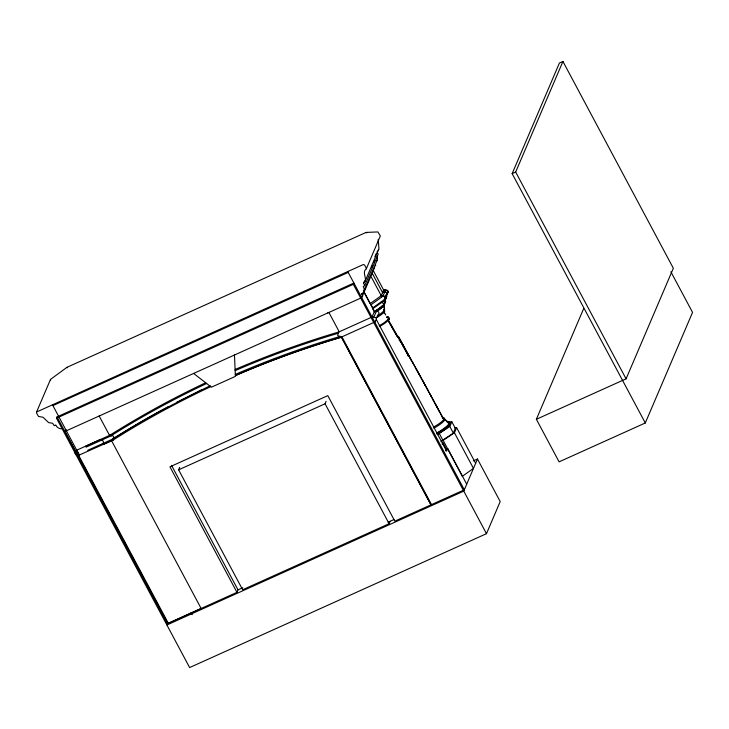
<?xml version="1.0" encoding="UTF-8"?>
<svg xmlns="http://www.w3.org/2000/svg" width="729" height="729" viewBox="0 0 729 729"><rect width="100%" height="100%" fill="white"/><g stroke="black" fill="none" stroke-linecap="round" stroke-linejoin="round"><path stroke-width="1.09" d="M386.589 296.43C385.723 297.979 387.546 296.421 385.987 295.136M386.716 296.776L384.794 300.375M387.391 294.516L386.379 295.127M378.214 239.422L378.952 248.662L365.174 281.112L363.616 283.071L364.719 285.668L378.141 254.239L377.039 251.642M50.538 379.399L50.538 380.447M365.174 281.112C366.487 277.047 361.958 271.981 366.332 268.782L380.328 235.959L377.877 231.931L366.131 232.423L366.851 232.916M366.332 268.782L366.377 268.509A0.92 0.857 23.1 0 0 366.277 268.135L364.6 265.028L363.379 264.518L36.623 411.976L36.587 413.097L38.519 416.45L42.993 417.243L48.661 422.62L52.661 423.294L54.183 425.672L55.614 425.198M364.719 285.668L363.443 286.379M384.137 303.546C383.746 305.588 384.967 308.376 383.955 310.618L384.475 311.593A0.939 0.902 -1 0 0 384.092 311.948L383.964 312.34A1.239 1.203 -1 0 0 384.101 313.033M64.179 430.329L64.526 430.885L66.148 429.946M77.921 455.534L79.443 454.85M385.75 296.648L384.548 299.455L372.619 307.939L370.933 304.777L382.862 296.302L385.34 290.507L384.812 289.695L383.673 290.078L382.57 292.639L372.218 273.247L372.628 272.291M36.523 412.131L50.456 379.536M56.488 418.2L57.053 416.888L353.902 283.025L353.346 284.337L56.488 418.2L189.631 667.554L486.48 533.683L500.203 501.57L477.477 459.015L473.331 460.883M390.17 521.271L389.113 523.723L242.666 589.77L178.623 469.822L179.671 467.362M242.766 587.738L238.009 589.879L236.961 592.34L167.47 623.678L166.905 624.99L463.753 491.127L477.477 459.015M363.616 283.071L364.482 281.039M374.879 256.717L376.173 253.674M371.444 267.661L372.328 265.575M373.667 262.458L374.551 260.381M363.817 291.345L377.039 260.408M370.195 277.804L361.712 297.66L66.366 430.803M372.874 271.534L374.66 267.352M372 273.758L370.915 276.309L381.768 296.648M178.623 469.822L325.07 403.784L326.118 401.324M372.045 317.006L374.442 311.401L364.09 292.001M363.917 291.983L370.132 303.61L381.267 295.701L383.664 290.087L373.312 270.696M383.089 292.156L382.57 292.639M340.753 337.372A942.797 881.151 23.1 0 0 235.376 375.59L235.759 375.38A943.955 882.236 23.1 0 1 331.504 340.142L340.753 337.372L375.517 321.708L375.408 320.587C377.558 319.384 375.845 316.55 373.722 317.425L376.2 311.638L375.444 310.855M376.647 317.689L377.467 315.757M385.349 290.507C387.473 289.632 389.177 292.466 387.026 293.659C388.767 295.582 385.34 291.882 386.498 296.466M387.026 293.659L386.124 295.774C388.521 294.316 387.072 290.798 384.438 292.621L383.782 291.846A1.203 1.03 84.6 0 0 383.481 291.992L383.017 292.32M375.362 311.401L384.001 305.269L385.696 301.305L384.812 299.646M645.293 422.975L512.15 173.63L559.407 63.031L562.925 61.446L673.341 268.236L626.083 378.834L536.371 419.284L559.097 461.849L645.293 422.975L692.55 312.386L670.88 271.799M512.15 173.63L515.667 172.044L562.925 61.446M442.193 444.161L442.868 442.585L446.44 449.264L445.765 450.85M437.491 434.648L449.775 426.419L451.798 421.69L447.506 422.091M441.054 441.327L453.338 433.108L455.361 428.37L451.798 421.69M445.665 448.745L447.688 448.563L446.595 451.105L376.583 319.995M441.355 441.546L454.431 432.762L456.618 427.659L454.595 427.85M536.371 419.284L583.628 308.695M384.438 292.621L385.422 290.324L384.675 289.541M378.725 249.382L378.023 250.667M375.608 265.921L375.672 265.219M378.196 315.42A11.746 2.725 -28.1 0 0 383.162 311.502C386.406 309.661 382.925 306.517 384.602 304.421L383.099 306.353A14.562 3.372 -28.1 0 1 376.683 311.365M384.83 302.234L383.709 304.859L375.781 310.882M384.174 310.098L384.702 311.073L383.682 312.477A11.746 2.725 -28.1 0 1 376.182 317.89M386.744 316.805C388.439 316.058 390.252 318.309 387.591 319.794A11.746 2.725 -28.1 0 1 379.208 325.681M388.612 318.4L389.004 319.138L387.983 320.541A11.746 2.725 -28.1 0 1 379.599 326.428M436.598 433.427A16.649 3.855 -28.1 0 0 449.665 423.431L448.107 422.72L444.143 418.701L444.745 419.977C447.15 419.913 447.305 423.576 449.665 423.431L450.148 424.342A16.649 3.855 -28.1 0 1 437.081 434.329M444.326 418.683L443.241 420.186A13.887 3.217 -28.1 0 1 433.327 427.148M444.863 419.685L443.77 421.189A13.887 3.217 -28.1 0 1 433.864 428.16M436.452 433.126A16.166 3.745 -28.1 0 0 449.137 423.431L449.665 423.431A16.649 3.855 -28.1 0 0 446.804 421.717M387.546 293.049C389.359 291.518 387.309 289.249 385.422 290.324M378.169 315.821L377.886 314.791C380.137 313.488 378.551 310.372 376.2 311.638M384.538 304.522C382.543 306.153 385.841 308.668 383.955 310.408L384.475 311.383A0.957 0.893 23.1 0 0 384.092 311.72L383.964 312.094A1.23 1.148 23.1 0 0 384.092 312.777M109.888 441.501L103.217 444.499L102.935 443.46A1.95 1.823 23.1 0 0 101.276 440.27L100.602 439.45L75.934 450.54L76.053 451.661C73.902 452.864 75.606 455.698 77.739 454.823L167.688 623.577L77.994 455.607L113.396 439.915M87.699 450.331L112.895 438.967C115.045 437.764 113.341 434.94 111.209 435.814L86.013 447.169M384.63 299.273C387.436 297.058 383.071 294.698 381.267 295.701M384.821 300.457L386.434 297.159L385.595 296.393M50.611 379.326L66.959 367.316L366.049 232.433M372.82 308.668L384.939 300.293L384.548 299.455L385.331 297.359L382.196 295.445M397.095 336.324L388.402 321.088A1.239 1.203 -1 0 1 388.265 320.396L388.402 320.013A0.939 0.902 -1 0 1 388.785 319.648L388.566 317.461L386.899 317.498M85.73 446.13L110.316 435.04L111.209 435.814M168.472 406.636L168.399 406.682A938.651 877.279 23.1 0 0 112.877 438.94M234.474 354.987L235.403 376.383L211.428 387.19L210.745 386.671A942.797 881.161 23.1 0 0 113.378 439.888L112.548 439.15A937.321 876.039 23.1 0 1 160.298 411.056L201.751 389.751M176.564 402.372L210.189 385.75L210.745 386.662M112.23 440.444L113.387 439.906M52.907 405.597L348.234 272.418M66.038 430.192L64.571 430.657L77.392 454.541M361.365 297.013L362.687 296.102L361.538 293.705M383.964 300.749L385.131 300.22L386.434 297.159L385.122 300.211L384.283 299.455M450.786 424.05L450.148 424.342A16.649 3.855 -28.1 0 0 449.155 422.656M454.349 430.739L455.525 430.21M388.101 522.201L393.97 519.549M327.768 312.914L328.879 312.413L339.231 331.804M444.207 418.965L444.189 417.963A13.887 3.217 -28.1 0 0 443.378 417.471M375.508 310.836L375.563 310.836A15.145 3.508 -28.1 0 0 380.347 307.529M340.252 336.433L337.673 335.641L338.402 332.187L372.829 316.659L373.722 317.425M386.753 317.297L388.566 317.288L388.776 319.448A0.957 0.893 23.1 0 0 388.393 319.785L388.265 320.159A1.23 1.148 23.1 0 0 388.402 320.842L397.761 337.263M444.089 418.701L444.143 418.701A1.285 1.121 35.9 0 1 443.159 417.972M444.736 419.858L446.358 420.578L449.146 423.449M193.577 373.43L209.797 385.933M399.109 339.842L399.774 341.008M398.089 336.798L411.329 360.299M398.007 336.926L388.666 320.468A1.239 1.093 35.9 0 1 388.521 319.794L388.639 319.439A0.939 0.82 35.9 0 1 389.004 319.138M407.775 355.087L408.44 356.253L398.089 336.598L413.297 363.835M403.337 346.339L404.003 347.514M412.641 362.486L419.849 375.626M415.922 368.382L421.152 377.987M422.446 380.192L425.69 386.261M420.496 376.647L425.043 385.076M426.975 388.475L429.554 393.368M425.043 384.921L428.269 390.999M430.192 394.398L434.037 401.67M429.554 393.213L431.486 396.922M432.762 399.146L435.313 404.048M515.667 172.044L626.083 378.834M456.618 427.659L475.645 463.307M454.431 432.762L473.467 468.401L462.332 476.31L443.296 440.671M383.518 300.804L384.848 303.282M449.775 426.419L453.338 433.108M384.065 303.701L384.538 304.576M382.233 301.961L384.001 305.269M443.123 417.99L398.307 336.297L408.14 354.777M435.951 405.087L439.131 411.183M442.293 416.979L442.959 418.209M435.313 403.893L437.856 408.805M385.732 314.974L384.365 312.404A1.239 1.093 35.9 0 1 384.219 311.73L384.338 311.383A0.939 0.82 35.9 0 1 384.702 311.073M447.688 448.563L466.715 484.202M372.683 308.741L374.451 312.058M439.432 433.773L442.995 440.453M347.769 271.562L464.318 489.815L394.826 521.153L327.795 395.628L169.939 466.815L236.961 592.34M353.346 284.337L486.48 533.683M341.928 336.853L431.504 504.614M325.07 403.784L389.113 523.723M171.525 465.366L238.009 589.879M99.18 416.004L109.532 435.395M111.573 440.735L201.149 608.496L168.335 623.295L78.759 455.534M191.198 612.67L192.256 614.656M52.452 404.741L79.333 455.096M57.053 416.888L167.47 623.678M439.122 411.028L442.959 418.364A1.285 1.239 -1 0 0 443.952 419.057M76.718 450.185L79.415 455.242M235.759 375.38L235.312 374.424A945.249 883.448 23.1 0 1 340.233 336.406L340.753 337.372M67.123 367.826L66.95 367.343M444.745 419.977L444.726 418.965A13.887 3.217 -28.1 0 0 443.906 418.482M388.785 319.657L388.767 318.719A11.746 2.725 -28.1 0 0 388.074 318.3M388.366 317.972L388.384 318.91M384.475 311.593L384.465 310.654A11.746 2.725 -28.1 0 0 383.773 310.244M384.101 304.002L384.119 305.032M383.937 309.679L383.955 310.618M443.952 418.929A1.276 1.194 23.1 0 1 442.995 418.2M448.171 421.799A16.166 3.745 -28.1 0 1 449.137 423.431M383.463 305.989A15.145 3.508 -28.1 0 1 376 311.702M382.452 305.679A15.145 3.508 -28.1 0 1 381.121 306.891M235.112 369.485A955.746 893.253 23.1 0 1 338.848 331.959M235.157 370.624A953.441 891.102 23.1 0 1 338.511 333.18M109.897 435.213A955.746 893.253 23.1 0 1 205.669 382.761M111.154 435.714A953.441 891.102 23.1 0 1 206.617 383.5M62.494 428.688A5.786 5.404 23.1 0 1 55.841 425.116M363.242 286.497A5.786 5.404 23.1 0 1 361.675 293.905M377.203 256.253A6.105 5.923 -48.4 0 1 376.529 261.429M341.3 336.862L430.994 504.842L341.3 336.862"/></g></svg>
